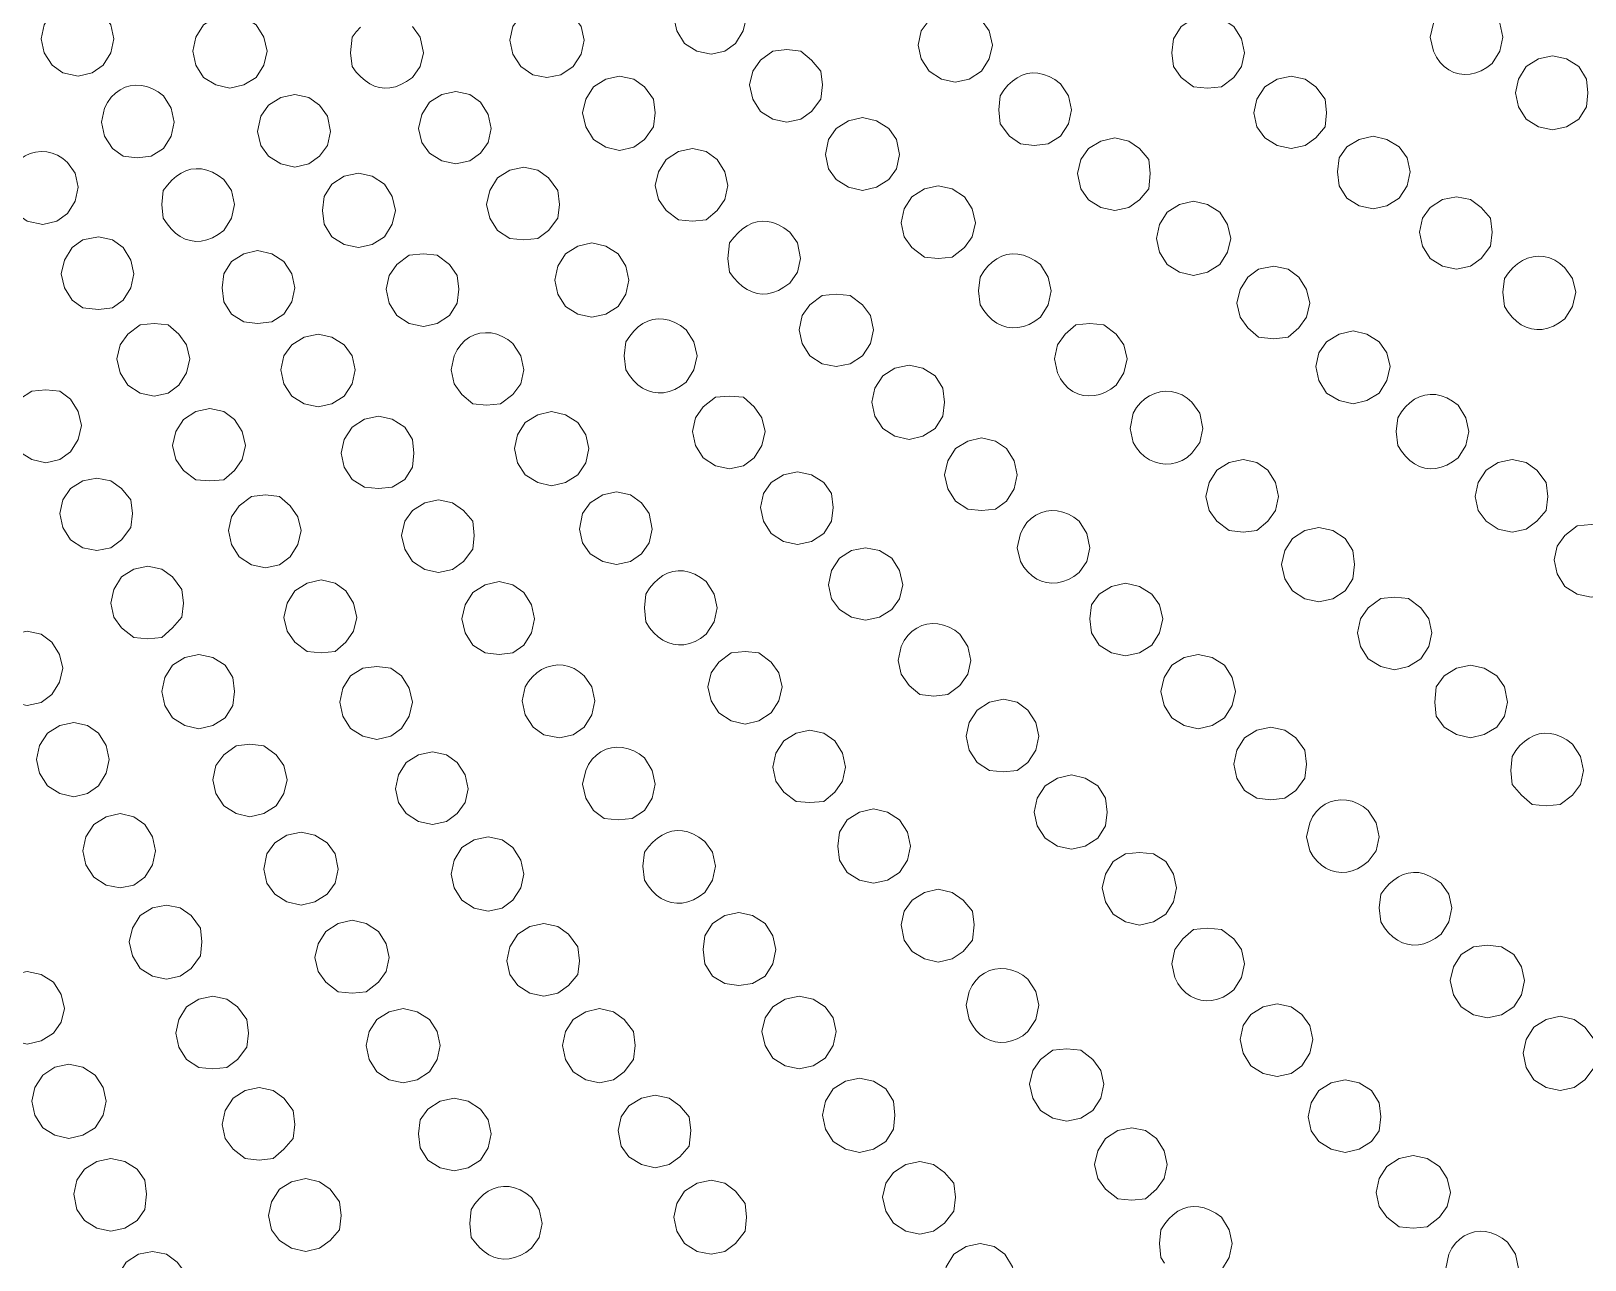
# Model space of a CAD drawing. Extents: x 0 to 247, y -13 to 225.
# Drawn here: x 88.67 to 108.15, y 97.66 to 113.07 of the extents above; entities that cross this region are included whole.
import ezdxf

# ---------------------------------------------------------------- set-up
doc = ezdxf.new("R2010")
doc.units = 0
doc.layers.add('GEOMETRY', color=7, linetype='Continuous')

msp = doc.modelspace()

# ---------------------------------------------------------------- linework, layer by layer
at = {"layer": 'GEOMETRY', "lineweight": 13}
for points in [[(97.638, 113.244), (97.598, 113.419), (97.501, 113.574), (97.367, 113.672), (97.193, 113.71), (97.016, 113.672), (96.862, 113.574), (96.765, 113.419), (96.726, 113.244), (96.765, 113.071), (96.862, 112.913), (97.016, 112.816), (97.193, 112.779), (97.367, 112.816), (97.501, 112.913), (97.598, 113.071), (97.638, 113.244)], [(89.704, 112.974), (89.665, 113.148), (89.568, 113.284), (89.508, 113.335), (89.444, 113.374), (89.376, 113.401), (89.307, 113.416), (89.236, 113.42), (89.167, 113.412), (89.099, 113.394), (89.034, 113.365), (88.973, 113.325), (88.919, 113.276), (88.871, 113.217), (88.831, 113.148), (88.793, 112.974), (88.831, 112.799), (88.928, 112.644), (89.064, 112.546), (89.258, 112.506), (89.433, 112.546), (89.568, 112.644), (89.665, 112.799), (89.704, 112.974)], [(91.625, 112.817), (91.586, 112.993), (91.489, 113.148), (91.333, 113.245), (91.159, 113.265), (90.984, 113.245), (90.829, 113.148), (90.732, 112.993), (90.693, 112.817), (90.732, 112.644), (90.829, 112.489), (90.984, 112.394), (91.159, 112.353), (91.333, 112.394), (91.489, 112.489), (91.586, 112.644), (91.625, 112.817)], [(95.601, 112.955), (95.563, 113.129), (95.465, 113.265), (95.31, 113.381), (95.135, 113.398), (94.96, 113.381), (94.806, 113.265), (94.708, 113.129), (94.669, 112.955), (94.708, 112.779), (94.806, 112.624), (94.96, 112.523), (95.135, 112.488), (95.31, 112.523), (95.465, 112.624), (95.563, 112.779), (95.601, 112.955)], [(100.723, 112.895), (100.683, 113.072), (100.585, 113.206), (100.432, 113.323), (100.256, 113.34), (100.082, 113.323), (99.927, 113.206), (99.829, 113.072), (99.791, 112.895), (99.829, 112.72), (99.927, 112.565), (100.082, 112.467), (100.256, 112.431), (100.432, 112.467), (100.585, 112.565), (100.683, 112.72), (100.723, 112.895)], [(103.884, 112.799), (103.846, 112.974), (103.748, 113.129), (103.593, 113.226), (103.418, 113.265), (103.244, 113.226), (103.088, 113.129), (102.992, 112.974), (102.974, 112.799), (102.992, 112.624), (103.088, 112.488), (103.244, 112.372), (103.418, 112.353), (103.593, 112.372), (103.748, 112.488), (103.846, 112.624), (103.884, 112.799)], [(98.589, 112.394), (98.569, 112.565), (98.454, 112.703), (98.318, 112.817), (98.143, 112.838), (97.968, 112.817), (97.813, 112.703), (97.716, 112.565), (97.677, 112.394), (97.716, 112.217), (97.813, 112.061), (97.968, 111.965), (98.143, 111.928), (98.318, 111.965), (98.454, 112.061), (98.569, 112.217), (98.589, 112.394)], [(108.191, 112.296), (108.171, 112.467), (108.075, 112.624), (107.92, 112.72), (107.745, 112.76), (107.571, 112.72), (107.416, 112.624), (107.319, 112.467), (107.28, 112.296), (107.319, 112.118), (107.416, 111.965), (107.571, 111.867), (107.745, 111.831), (107.92, 111.867), (108.075, 111.965), (108.171, 112.118), (108.191, 112.296)], [(96.494, 112.043), (96.473, 112.217), (96.358, 112.371), (96.223, 112.467), (96.047, 112.506), (95.873, 112.467), (95.718, 112.371), (95.622, 112.217), (95.582, 112.043), (95.622, 111.867), (95.718, 111.712), (95.873, 111.615), (96.047, 111.574), (96.223, 111.615), (96.358, 111.712), (96.473, 111.867), (96.494, 112.043)], [(101.713, 112.08), (101.674, 112.256), (101.577, 112.41), (101.505, 112.462), (101.433, 112.501), (101.363, 112.527), (101.293, 112.542), (101.224, 112.545), (101.157, 112.536), (101.093, 112.516), (101.031, 112.485), (100.972, 112.443), (100.917, 112.391), (100.866, 112.329), (100.82, 112.256), (100.801, 112.08), (100.82, 111.906), (100.936, 111.752), (101.072, 111.654), (101.247, 111.636), (101.421, 111.654), (101.577, 111.752), (101.674, 111.906), (101.713, 112.08)], [(104.913, 112.043), (104.893, 112.217), (104.778, 112.372), (104.642, 112.467), (104.467, 112.506), (104.292, 112.467), (104.137, 112.372), (104.04, 112.217), (104.001, 112.043), (104.04, 111.867), (104.137, 111.731), (104.292, 111.636), (104.467, 111.597), (104.642, 111.636), (104.778, 111.731), (104.893, 111.867), (104.913, 112.043)], [(90.46, 111.928), (90.422, 112.101), (90.325, 112.256), (90.258, 112.307), (90.189, 112.346), (90.119, 112.373), (90.048, 112.388), (89.979, 112.392), (89.91, 112.384), (89.845, 112.365), (89.782, 112.334), (89.725, 112.293), (89.672, 112.24), (89.626, 112.176), (89.588, 112.101), (89.549, 111.928), (89.588, 111.752), (89.686, 111.597), (89.821, 111.499), (89.995, 111.479), (90.17, 111.499), (90.325, 111.597), (90.422, 111.752), (90.46, 111.928)], [(92.42, 111.809), (92.381, 112.004), (92.284, 112.14), (92.149, 112.237), (91.974, 112.274), (91.799, 112.237), (91.645, 112.14), (91.547, 112.004), (91.507, 111.809), (91.547, 111.636), (91.645, 111.499), (91.799, 111.403), (91.974, 111.362), (92.149, 111.403), (92.284, 111.499), (92.381, 111.636), (92.42, 111.809)], [(94.437, 111.849), (94.398, 112.024), (94.301, 112.178), (94.166, 112.274), (93.991, 112.313), (93.817, 112.274), (93.662, 112.178), (93.564, 112.024), (93.525, 111.849), (93.564, 111.672), (93.662, 111.537), (93.817, 111.442), (93.991, 111.403), (94.166, 111.442), (94.301, 111.537), (94.398, 111.672), (94.437, 111.849)], [(99.557, 111.52), (99.519, 111.712), (99.422, 111.849), (99.267, 111.945), (99.092, 111.985), (98.918, 111.945), (98.763, 111.849), (98.666, 111.712), (98.627, 111.52), (98.666, 111.343), (98.763, 111.208), (98.918, 111.112), (99.092, 111.071), (99.267, 111.112), (99.422, 111.208), (99.519, 111.343), (99.557, 111.52)], [(102.702, 111.285), (102.682, 111.46), (102.566, 111.597), (102.431, 111.691), (102.256, 111.731), (102.081, 111.691), (101.926, 111.597), (101.829, 111.46), (101.79, 111.285), (101.829, 111.092), (101.926, 110.955), (102.081, 110.858), (102.256, 110.819), (102.431, 110.858), (102.566, 110.955), (102.682, 111.092), (102.702, 111.285)], [(105.96, 111.306), (105.922, 111.479), (105.825, 111.616), (105.669, 111.712), (105.495, 111.752), (105.321, 111.712), (105.166, 111.616), (105.069, 111.479), (105.049, 111.306), (105.069, 111.13), (105.166, 110.976), (105.321, 110.879), (105.495, 110.84), (105.669, 110.879), (105.825, 110.976), (105.922, 111.13), (105.96, 111.306)], [(89.258, 111.112), (89.219, 111.286), (89.122, 111.422), (89.062, 111.473), (88.998, 111.513), (88.931, 111.54), (88.862, 111.555), (88.792, 111.559), (88.722, 111.551), (88.654, 111.533), (88.59, 111.503), (88.529, 111.464), (88.474, 111.414), (88.425, 111.354), (88.385, 111.286), (88.346, 111.112), (88.385, 110.936), (88.483, 110.782), (88.618, 110.686), (88.813, 110.645), (88.987, 110.686), (89.122, 110.782), (89.219, 110.936), (89.258, 111.112)], [(97.405, 111.131), (97.367, 111.306), (97.27, 111.46), (97.133, 111.558), (96.959, 111.597), (96.785, 111.558), (96.63, 111.46), (96.533, 111.306), (96.494, 111.131), (96.533, 110.956), (96.63, 110.819), (96.785, 110.703), (96.959, 110.686), (97.133, 110.703), (97.27, 110.819), (97.367, 110.956), (97.405, 111.131)], [(91.216, 110.896), (91.177, 111.071), (91.081, 111.208), (91.01, 111.26), (90.94, 111.299), (90.871, 111.326), (90.803, 111.341), (90.736, 111.344), (90.671, 111.336), (90.608, 111.317), (90.547, 111.288), (90.488, 111.248), (90.431, 111.199), (90.376, 111.139), (90.324, 111.071), (90.304, 110.896), (90.324, 110.724), (90.371, 110.651), (90.422, 110.588), (90.477, 110.535), (90.536, 110.493), (90.598, 110.461), (90.663, 110.441), (90.731, 110.432), (90.799, 110.435), (90.87, 110.45), (90.94, 110.477), (91.011, 110.517), (91.081, 110.569), (91.177, 110.724), (91.216, 110.896)], [(93.234, 110.82), (93.196, 110.997), (93.098, 111.149), (92.943, 111.25), (92.77, 111.286), (92.594, 111.25), (92.439, 111.149), (92.341, 110.997), (92.322, 110.82), (92.341, 110.647), (92.439, 110.489), (92.594, 110.394), (92.77, 110.354), (92.943, 110.394), (93.098, 110.489), (93.196, 110.647), (93.234, 110.82)], [(95.292, 110.896), (95.271, 111.071), (95.155, 111.228), (95.02, 111.325), (94.845, 111.362), (94.67, 111.325), (94.515, 111.228), (94.418, 111.071), (94.379, 110.896), (94.418, 110.724), (94.515, 110.569), (94.67, 110.47), (94.845, 110.452), (95.02, 110.47), (95.155, 110.569), (95.271, 110.724), (95.292, 110.896)], [(100.509, 110.666), (100.469, 110.84), (100.372, 110.992), (100.218, 111.092), (100.043, 111.13), (99.869, 111.092), (99.713, 110.992), (99.616, 110.84), (99.577, 110.666), (99.616, 110.488), (99.713, 110.354), (99.869, 110.236), (100.043, 110.217), (100.218, 110.236), (100.372, 110.354), (100.469, 110.488), (100.509, 110.666)], [(103.711, 110.47), (103.671, 110.645), (103.575, 110.799), (103.419, 110.896), (103.245, 110.936), (103.07, 110.896), (102.914, 110.799), (102.818, 110.645), (102.78, 110.47), (102.818, 110.297), (102.914, 110.141), (103.07, 110.044), (103.245, 110.005), (103.419, 110.044), (103.575, 110.141), (103.671, 110.297), (103.711, 110.47)], [(106.989, 110.547), (106.969, 110.724), (106.853, 110.859), (106.718, 110.956), (106.542, 110.992), (106.368, 110.956), (106.213, 110.859), (106.116, 110.724), (106.077, 110.547), (106.116, 110.374), (106.213, 110.217), (106.368, 110.12), (106.542, 110.083), (106.718, 110.12), (106.853, 110.217), (106.969, 110.374), (106.989, 110.547)], [(98.317, 110.217), (98.279, 110.412), (98.181, 110.547), (98.108, 110.6), (98.037, 110.64), (97.968, 110.668), (97.9, 110.683), (97.834, 110.686), (97.77, 110.678), (97.708, 110.659), (97.647, 110.629), (97.589, 110.589), (97.532, 110.539), (97.477, 110.48), (97.424, 110.412), (97.405, 110.217), (97.424, 110.044), (97.477, 109.976), (97.532, 109.917), (97.588, 109.867), (97.647, 109.827), (97.708, 109.798), (97.77, 109.779), (97.834, 109.771), (97.9, 109.774), (97.968, 109.789), (98.037, 109.817), (98.108, 109.856), (98.181, 109.909), (98.279, 110.044), (98.317, 110.217)], [(89.956, 110.025), (89.918, 110.197), (89.821, 110.354), (89.685, 110.452), (89.51, 110.489), (89.316, 110.452), (89.18, 110.354), (89.083, 110.197), (89.044, 110.025), (89.083, 109.851), (89.18, 109.696), (89.316, 109.597), (89.51, 109.579), (89.685, 109.597), (89.821, 109.696), (89.918, 109.851), (89.956, 110.025)], [(91.974, 109.851), (91.935, 110.025), (91.837, 110.18), (91.683, 110.276), (91.506, 110.317), (91.332, 110.276), (91.177, 110.18), (91.081, 110.025), (91.062, 109.851), (91.081, 109.674), (91.177, 109.52), (91.332, 109.422), (91.506, 109.403), (91.683, 109.422), (91.837, 109.52), (91.935, 109.674), (91.974, 109.851)], [(96.164, 109.946), (96.126, 110.12), (96.028, 110.275), (95.873, 110.374), (95.698, 110.412), (95.524, 110.374), (95.369, 110.275), (95.271, 110.12), (95.233, 109.946), (95.271, 109.771), (95.369, 109.617), (95.524, 109.519), (95.698, 109.48), (95.873, 109.519), (96.028, 109.617), (96.126, 109.771), (96.164, 109.946)], [(94.03, 109.831), (94.009, 110.005), (93.914, 110.141), (93.759, 110.258), (93.585, 110.275), (93.409, 110.258), (93.254, 110.141), (93.157, 110.005), (93.119, 109.831), (93.157, 109.656), (93.254, 109.501), (93.409, 109.402), (93.585, 109.363), (93.759, 109.402), (93.914, 109.501), (94.009, 109.656), (94.03, 109.831)], [(101.46, 109.811), (101.421, 109.984), (101.325, 110.141), (101.253, 110.192), (101.182, 110.231), (101.111, 110.258), (101.04, 110.273), (100.971, 110.275), (100.904, 110.266), (100.84, 110.246), (100.778, 110.215), (100.719, 110.173), (100.664, 110.12), (100.613, 110.057), (100.567, 109.984), (100.548, 109.811), (100.567, 109.638), (100.613, 109.565), (100.663, 109.502), (100.718, 109.45), (100.777, 109.408), (100.839, 109.377), (100.904, 109.357), (100.971, 109.348), (101.04, 109.351), (101.11, 109.365), (101.182, 109.391), (101.253, 109.43), (101.325, 109.481), (101.421, 109.638), (101.46, 109.811)], [(104.701, 109.656), (104.661, 109.83), (104.564, 109.983), (104.429, 110.083), (104.253, 110.12), (104.059, 110.083), (103.924, 109.983), (103.827, 109.83), (103.788, 109.656), (103.827, 109.48), (103.924, 109.346), (104.059, 109.229), (104.253, 109.21), (104.429, 109.229), (104.564, 109.346), (104.661, 109.48), (104.701, 109.656)], [(108.037, 109.793), (107.997, 109.967), (107.901, 110.102), (107.839, 110.156), (107.774, 110.197), (107.707, 110.226), (107.639, 110.242), (107.57, 110.247), (107.502, 110.239), (107.434, 110.221), (107.369, 110.191), (107.307, 110.151), (107.248, 110.1), (107.193, 110.039), (107.144, 109.967), (107.124, 109.793), (107.144, 109.617), (107.191, 109.544), (107.242, 109.481), (107.297, 109.429), (107.355, 109.386), (107.417, 109.355), (107.481, 109.335), (107.548, 109.326), (107.617, 109.328), (107.686, 109.343), (107.757, 109.37), (107.829, 109.41), (107.901, 109.462), (107.997, 109.617), (108.037, 109.793)], [(99.229, 109.324), (99.191, 109.501), (99.092, 109.637), (98.938, 109.754), (98.763, 109.771), (98.588, 109.754), (98.432, 109.637), (98.335, 109.501), (98.297, 109.324), (98.335, 109.15), (98.432, 108.995), (98.588, 108.898), (98.763, 108.861), (98.938, 108.898), (99.092, 108.995), (99.191, 109.15), (99.229, 109.324)], [(90.655, 108.958), (90.616, 109.133), (90.519, 109.269), (90.383, 109.386), (90.209, 109.402), (90.034, 109.386), (89.879, 109.269), (89.782, 109.133), (89.743, 108.958), (89.782, 108.783), (89.879, 108.628), (90.034, 108.529), (90.209, 108.492), (90.383, 108.529), (90.519, 108.628), (90.616, 108.783), (90.655, 108.958)], [(97.017, 108.995), (96.978, 109.172), (96.88, 109.324), (96.809, 109.377), (96.738, 109.416), (96.667, 109.443), (96.597, 109.458), (96.529, 109.461), (96.463, 109.452), (96.399, 109.432), (96.337, 109.401), (96.279, 109.359), (96.224, 109.307), (96.173, 109.244), (96.125, 109.172), (96.105, 108.995), (96.125, 108.822), (96.171, 108.75), (96.222, 108.687), (96.277, 108.634), (96.335, 108.592), (96.397, 108.56), (96.462, 108.54), (96.529, 108.531), (96.597, 108.533), (96.667, 108.548), (96.738, 108.575), (96.809, 108.615), (96.88, 108.667), (96.978, 108.822), (97.017, 108.995)], [(102.411, 108.958), (102.372, 109.133), (102.275, 109.269), (102.12, 109.386), (101.945, 109.402), (101.769, 109.386), (101.635, 109.269), (101.538, 109.133), (101.499, 108.958), (101.538, 108.783), (101.575, 108.708), (101.62, 108.644), (101.672, 108.592), (101.73, 108.55), (101.793, 108.52), (101.86, 108.501), (101.929, 108.493), (102, 108.497), (102.07, 108.512), (102.141, 108.539), (102.209, 108.578), (102.275, 108.628), (102.372, 108.783), (102.411, 108.958)], [(92.73, 108.822), (92.692, 108.995), (92.594, 109.133), (92.439, 109.229), (92.265, 109.268), (92.089, 109.229), (91.935, 109.133), (91.837, 108.995), (91.798, 108.822), (91.837, 108.647), (91.935, 108.492), (92.089, 108.395), (92.265, 108.357), (92.439, 108.395), (92.594, 108.492), (92.692, 108.647), (92.73, 108.822)], [(94.844, 108.822), (94.806, 108.996), (94.708, 109.15), (94.643, 109.202), (94.575, 109.241), (94.505, 109.268), (94.434, 109.284), (94.364, 109.287), (94.295, 109.28), (94.228, 109.261), (94.165, 109.23), (94.106, 109.188), (94.054, 109.135), (94.009, 109.071), (93.971, 108.996), (93.932, 108.822), (93.971, 108.647), (94.068, 108.512), (94.204, 108.395), (94.378, 108.376), (94.553, 108.395), (94.708, 108.512), (94.806, 108.647), (94.844, 108.822)], [(105.708, 108.862), (105.669, 109.035), (105.573, 109.173), (105.418, 109.269), (105.244, 109.308), (105.069, 109.269), (104.913, 109.173), (104.816, 109.035), (104.778, 108.862), (104.816, 108.686), (104.913, 108.53), (105.069, 108.435), (105.244, 108.395), (105.418, 108.435), (105.573, 108.53), (105.669, 108.686), (105.708, 108.862)], [(100.122, 108.415), (100.101, 108.589), (100.005, 108.744), (99.849, 108.842), (99.676, 108.881), (99.5, 108.842), (99.346, 108.744), (99.248, 108.589), (99.21, 108.415), (99.248, 108.238), (99.346, 108.086), (99.5, 107.988), (99.676, 107.947), (99.849, 107.988), (100.005, 108.086), (100.101, 108.238), (100.122, 108.415)], [(89.296, 108.123), (89.258, 108.297), (89.161, 108.453), (89.025, 108.552), (88.85, 108.568), (88.676, 108.552), (88.521, 108.453), (88.424, 108.297), (88.385, 108.123), (88.424, 107.947), (88.521, 107.794), (88.676, 107.696), (88.85, 107.656), (89.025, 107.696), (89.161, 107.794), (89.258, 107.947), (89.296, 108.123)], [(103.362, 108.086), (103.323, 108.279), (103.224, 108.415), (103.164, 108.467), (103.1, 108.507), (103.032, 108.534), (102.963, 108.549), (102.893, 108.552), (102.824, 108.544), (102.757, 108.525), (102.692, 108.496), (102.632, 108.456), (102.577, 108.407), (102.529, 108.347), (102.488, 108.279), (102.449, 108.086), (102.488, 107.909), (102.528, 107.841), (102.576, 107.782), (102.631, 107.733), (102.691, 107.694), (102.756, 107.665), (102.824, 107.646), (102.894, 107.639), (102.964, 107.642), (103.033, 107.657), (103.101, 107.684), (103.165, 107.723), (103.224, 107.774), (103.323, 107.909), (103.362, 108.086)], [(97.871, 108.046), (97.832, 108.22), (97.735, 108.358), (97.6, 108.476), (97.425, 108.492), (97.251, 108.476), (97.095, 108.358), (96.998, 108.22), (96.959, 108.046), (96.998, 107.871), (97.095, 107.717), (97.251, 107.617), (97.425, 107.581), (97.6, 107.617), (97.735, 107.717), (97.832, 107.871), (97.871, 108.046)], [(106.697, 108.046), (106.659, 108.22), (106.562, 108.376), (106.492, 108.429), (106.422, 108.469), (106.351, 108.496), (106.281, 108.511), (106.212, 108.513), (106.144, 108.504), (106.079, 108.483), (106.016, 108.452), (105.957, 108.409), (105.902, 108.356), (105.851, 108.293), (105.805, 108.22), (105.787, 108.046), (105.805, 107.871), (105.851, 107.799), (105.902, 107.736), (105.957, 107.683), (106.016, 107.641), (106.079, 107.61), (106.144, 107.589), (106.212, 107.581), (106.281, 107.583), (106.351, 107.598), (106.422, 107.625), (106.492, 107.665), (106.562, 107.717), (106.659, 107.871), (106.697, 108.046)], [(91.353, 107.871), (91.314, 108.046), (91.216, 108.199), (91.082, 108.297), (90.906, 108.337), (90.732, 108.297), (90.577, 108.199), (90.48, 108.046), (90.441, 107.871), (90.48, 107.696), (90.577, 107.56), (90.732, 107.443), (90.906, 107.427), (91.082, 107.443), (91.216, 107.56), (91.314, 107.696), (91.353, 107.871)], [(93.466, 107.775), (93.447, 107.948), (93.351, 108.103), (93.195, 108.2), (93.021, 108.239), (92.846, 108.2), (92.692, 108.103), (92.594, 107.948), (92.556, 107.775), (92.594, 107.601), (92.692, 107.444), (92.846, 107.349), (93.021, 107.332), (93.195, 107.349), (93.351, 107.444), (93.447, 107.601), (93.466, 107.775)], [(95.66, 107.833), (95.622, 108.006), (95.524, 108.161), (95.369, 108.258), (95.194, 108.297), (95.02, 108.258), (94.864, 108.161), (94.767, 108.006), (94.729, 107.833), (94.767, 107.656), (94.864, 107.503), (95.02, 107.406), (95.194, 107.365), (95.369, 107.406), (95.524, 107.503), (95.622, 107.656), (95.66, 107.833)], [(101.033, 107.503), (100.995, 107.678), (100.898, 107.833), (100.762, 107.928), (100.586, 107.969), (100.412, 107.928), (100.257, 107.833), (100.161, 107.678), (100.122, 107.503), (100.161, 107.33), (100.257, 107.174), (100.412, 107.074), (100.586, 107.057), (100.762, 107.074), (100.898, 107.174), (100.995, 107.33), (101.033, 107.503)], [(104.311, 107.231), (104.273, 107.407), (104.176, 107.561), (104.04, 107.657), (103.866, 107.697), (103.691, 107.657), (103.537, 107.561), (103.439, 107.407), (103.4, 107.231), (103.439, 107.057), (103.537, 106.921), (103.691, 106.804), (103.866, 106.785), (104.04, 106.804), (104.176, 106.921), (104.273, 107.057), (104.311, 107.231)], [(107.687, 107.231), (107.667, 107.407), (107.551, 107.561), (107.416, 107.657), (107.241, 107.697), (107.066, 107.657), (106.912, 107.561), (106.814, 107.407), (106.776, 107.231), (106.814, 107.057), (106.912, 106.921), (107.066, 106.824), (107.241, 106.785), (107.416, 106.824), (107.551, 106.921), (107.667, 107.057), (107.687, 107.231)], [(89.936, 107.018), (89.917, 107.192), (89.799, 107.331), (89.665, 107.427), (89.49, 107.462), (89.316, 107.427), (89.161, 107.331), (89.062, 107.192), (89.025, 107.018), (89.062, 106.842), (89.161, 106.688), (89.316, 106.59), (89.49, 106.555), (89.665, 106.59), (89.799, 106.688), (89.917, 106.842), (89.936, 107.018)], [(98.725, 107.096), (98.704, 107.27), (98.608, 107.407), (98.454, 107.503), (98.279, 107.54), (98.103, 107.503), (97.949, 107.407), (97.852, 107.27), (97.813, 107.096), (97.852, 106.921), (97.949, 106.766), (98.103, 106.669), (98.279, 106.628), (98.454, 106.669), (98.608, 106.766), (98.704, 106.921), (98.725, 107.096)], [(92.051, 106.804), (92.011, 106.978), (91.914, 107.114), (91.78, 107.231), (91.605, 107.251), (91.429, 107.231), (91.275, 107.114), (91.177, 106.978), (91.14, 106.804), (91.177, 106.628), (91.275, 106.476), (91.429, 106.376), (91.605, 106.339), (91.78, 106.376), (91.914, 106.476), (92.011, 106.628), (92.051, 106.804)], [(94.224, 106.744), (94.204, 106.921), (94.088, 107.056), (93.952, 107.152), (93.777, 107.191), (93.603, 107.152), (93.448, 107.056), (93.351, 106.921), (93.312, 106.744), (93.351, 106.57), (93.448, 106.417), (93.603, 106.318), (93.777, 106.279), (93.952, 106.318), (94.088, 106.417), (94.204, 106.57), (94.224, 106.744)], [(96.455, 106.823), (96.416, 107.017), (96.319, 107.152), (96.184, 107.251), (96.008, 107.292), (95.834, 107.251), (95.679, 107.152), (95.582, 107.017), (95.543, 106.823), (95.582, 106.65), (95.679, 106.514), (95.834, 106.417), (96.008, 106.38), (96.184, 106.417), (96.319, 106.514), (96.416, 106.65), (96.455, 106.823)], [(101.945, 106.59), (101.906, 106.766), (101.81, 106.921), (101.743, 106.971), (101.674, 107.01), (101.604, 107.037), (101.533, 107.052), (101.463, 107.056), (101.394, 107.048), (101.328, 107.029), (101.266, 106.999), (101.208, 106.958), (101.155, 106.905), (101.11, 106.841), (101.072, 106.766), (101.033, 106.59), (101.072, 106.417), (101.116, 106.346), (101.165, 106.286), (101.219, 106.236), (101.277, 106.197), (101.338, 106.169), (101.402, 106.152), (101.469, 106.145), (101.537, 106.15), (101.605, 106.165), (101.674, 106.192), (101.743, 106.23), (101.81, 106.279), (101.906, 106.417), (101.945, 106.59)], [(105.261, 106.38), (105.243, 106.555), (105.145, 106.707), (104.99, 106.804), (104.816, 106.842), (104.64, 106.804), (104.487, 106.707), (104.389, 106.555), (104.349, 106.38), (104.389, 106.201), (104.487, 106.047), (104.64, 105.95), (104.816, 105.912), (104.99, 105.95), (105.145, 106.047), (105.243, 106.201), (105.261, 106.38)], [(108.696, 106.436), (108.657, 106.61), (108.559, 106.745), (108.405, 106.863), (108.231, 106.881), (108.055, 106.863), (107.901, 106.745), (107.803, 106.61), (107.765, 106.436), (107.803, 106.263), (107.901, 106.105), (108.055, 106.008), (108.231, 105.97), (108.405, 106.008), (108.559, 106.105), (108.657, 106.263), (108.696, 106.436)], [(99.597, 106.126), (99.558, 106.302), (99.461, 106.458), (99.306, 106.555), (99.131, 106.59), (98.956, 106.555), (98.802, 106.458), (98.704, 106.302), (98.666, 106.126), (98.704, 105.95), (98.802, 105.815), (98.956, 105.72), (99.131, 105.68), (99.306, 105.72), (99.461, 105.815), (99.558, 105.95), (99.597, 106.126)], [(90.577, 105.893), (90.557, 106.066), (90.441, 106.224), (90.305, 106.319), (90.131, 106.358), (89.956, 106.319), (89.8, 106.224), (89.704, 106.066), (89.665, 105.893), (89.704, 105.72), (89.8, 105.583), (89.956, 105.465), (90.131, 105.446), (90.305, 105.465), (90.441, 105.583), (90.557, 105.72), (90.577, 105.893)], [(97.27, 105.834), (97.231, 106.008), (97.132, 106.165), (97.061, 106.218), (96.989, 106.257), (96.919, 106.284), (96.849, 106.298), (96.78, 106.301), (96.713, 106.292), (96.649, 106.271), (96.587, 106.24), (96.529, 106.197), (96.474, 106.144), (96.423, 106.081), (96.376, 106.008), (96.358, 105.834), (96.376, 105.658), (96.423, 105.586), (96.474, 105.524), (96.529, 105.471), (96.588, 105.43), (96.651, 105.399), (96.716, 105.378), (96.783, 105.37), (96.851, 105.372), (96.921, 105.387), (96.992, 105.414), (97.062, 105.453), (97.132, 105.505), (97.231, 105.658), (97.27, 105.834)], [(92.75, 105.715), (92.711, 105.893), (92.614, 106.047), (92.479, 106.144), (92.303, 106.185), (92.129, 106.144), (91.975, 106.047), (91.876, 105.893), (91.837, 105.715), (91.876, 105.544), (91.975, 105.406), (92.129, 105.289), (92.303, 105.272), (92.479, 105.289), (92.614, 105.406), (92.711, 105.544), (92.75, 105.715)], [(94.98, 105.698), (94.941, 105.873), (94.844, 106.028), (94.709, 106.126), (94.534, 106.165), (94.36, 106.126), (94.205, 106.028), (94.108, 105.873), (94.068, 105.698), (94.108, 105.523), (94.205, 105.369), (94.36, 105.271), (94.534, 105.251), (94.709, 105.271), (94.844, 105.369), (94.941, 105.523), (94.98, 105.698)], [(102.857, 105.698), (102.818, 105.873), (102.72, 106.008), (102.566, 106.104), (102.39, 106.143), (102.216, 106.104), (102.062, 106.008), (101.963, 105.873), (101.945, 105.698), (101.963, 105.523), (102.062, 105.369), (102.216, 105.271), (102.39, 105.232), (102.566, 105.271), (102.72, 105.369), (102.818, 105.523), (102.857, 105.698)], [(106.233, 105.524), (106.194, 105.699), (106.096, 105.835), (105.941, 105.951), (105.766, 105.97), (105.591, 105.951), (105.435, 105.835), (105.339, 105.699), (105.301, 105.524), (105.339, 105.351), (105.435, 105.194), (105.591, 105.099), (105.766, 105.058), (105.941, 105.099), (106.096, 105.194), (106.194, 105.351), (106.233, 105.524)], [(100.452, 105.174), (100.412, 105.351), (100.315, 105.505), (100.249, 105.555), (100.18, 105.593), (100.11, 105.62), (100.039, 105.635), (99.969, 105.639), (99.901, 105.631), (99.835, 105.612), (99.772, 105.582), (99.714, 105.541), (99.662, 105.489), (99.616, 105.425), (99.578, 105.351), (99.539, 105.174), (99.578, 105.002), (99.676, 104.863), (99.811, 104.748), (99.986, 104.728), (100.161, 104.748), (100.315, 104.863), (100.412, 105.002), (100.452, 105.174)], [(89.062, 105.077), (89.024, 105.251), (88.927, 105.406), (88.792, 105.505), (88.618, 105.544), (88.443, 105.505), (88.288, 105.406), (88.19, 105.251), (88.152, 105.077), (88.19, 104.904), (88.288, 104.748), (88.443, 104.65), (88.618, 104.612), (88.792, 104.65), (88.927, 104.748), (89.024, 104.904), (89.062, 105.077)], [(91.216, 104.786), (91.197, 104.961), (91.099, 105.117), (90.945, 105.214), (90.771, 105.251), (90.595, 105.214), (90.441, 105.117), (90.343, 104.961), (90.304, 104.786), (90.343, 104.612), (90.441, 104.455), (90.595, 104.359), (90.771, 104.32), (90.945, 104.359), (91.099, 104.455), (91.197, 104.612), (91.216, 104.786)], [(98.084, 104.845), (98.045, 105.02), (97.949, 105.154), (97.793, 105.272), (97.619, 105.29), (97.444, 105.272), (97.289, 105.154), (97.193, 105.02), (97.154, 104.845), (97.193, 104.669), (97.289, 104.517), (97.444, 104.417), (97.619, 104.378), (97.793, 104.417), (97.949, 104.517), (98.045, 104.669), (98.084, 104.845)], [(103.769, 104.786), (103.729, 104.961), (103.632, 105.117), (103.476, 105.214), (103.303, 105.251), (103.127, 105.214), (102.973, 105.117), (102.875, 104.961), (102.836, 104.786), (102.875, 104.612), (102.973, 104.455), (103.127, 104.359), (103.303, 104.32), (103.476, 104.359), (103.632, 104.455), (103.729, 104.612), (103.769, 104.786)], [(93.448, 104.651), (93.409, 104.827), (93.312, 104.981), (93.177, 105.078), (93.002, 105.099), (92.827, 105.078), (92.672, 104.981), (92.575, 104.827), (92.536, 104.651), (92.575, 104.476), (92.672, 104.321), (92.827, 104.226), (93.002, 104.185), (93.177, 104.226), (93.312, 104.321), (93.409, 104.476), (93.448, 104.651)], [(95.737, 104.669), (95.698, 104.845), (95.601, 104.981), (95.54, 105.034), (95.476, 105.073), (95.408, 105.1), (95.339, 105.115), (95.269, 105.119), (95.199, 105.11), (95.132, 105.091), (95.067, 105.062), (95.007, 105.022), (94.952, 104.972), (94.904, 104.913), (94.864, 104.845), (94.826, 104.669), (94.864, 104.494), (94.961, 104.34), (95.097, 104.244), (95.292, 104.206), (95.466, 104.244), (95.601, 104.34), (95.698, 104.494), (95.737, 104.669)], [(107.182, 104.651), (107.143, 104.845), (107.046, 104.981), (106.891, 105.078), (106.717, 105.118), (106.541, 105.078), (106.387, 104.981), (106.289, 104.845), (106.271, 104.651), (106.289, 104.476), (106.387, 104.34), (106.541, 104.245), (106.717, 104.206), (106.891, 104.245), (107.046, 104.34), (107.143, 104.476), (107.182, 104.651)], [(101.304, 104.226), (101.265, 104.399), (101.168, 104.554), (101.033, 104.651), (100.859, 104.691), (100.684, 104.651), (100.529, 104.554), (100.431, 104.399), (100.393, 104.226), (100.431, 104.051), (100.529, 103.895), (100.684, 103.797), (100.859, 103.779), (101.033, 103.797), (101.168, 103.895), (101.265, 104.051), (101.304, 104.226)], [(89.645, 103.934), (89.607, 104.108), (89.509, 104.263), (89.374, 104.36), (89.2, 104.399), (89.025, 104.36), (88.87, 104.263), (88.772, 104.108), (88.734, 103.934), (88.772, 103.761), (88.87, 103.604), (89.025, 103.506), (89.2, 103.467), (89.374, 103.506), (89.509, 103.604), (89.607, 103.761), (89.645, 103.934)], [(98.88, 103.837), (98.841, 104.012), (98.744, 104.167), (98.609, 104.263), (98.433, 104.302), (98.259, 104.263), (98.104, 104.167), (98.007, 104.012), (97.968, 103.837), (98.007, 103.661), (98.104, 103.525), (98.259, 103.408), (98.433, 103.392), (98.609, 103.408), (98.744, 103.525), (98.841, 103.661), (98.88, 103.837)], [(104.661, 103.875), (104.64, 104.051), (104.525, 104.205), (104.39, 104.302), (104.215, 104.34), (104.04, 104.302), (103.885, 104.205), (103.788, 104.051), (103.749, 103.875), (103.788, 103.7), (103.885, 103.546), (104.04, 103.447), (104.215, 103.429), (104.39, 103.447), (104.525, 103.546), (104.64, 103.7), (104.661, 103.875)], [(108.134, 103.797), (108.095, 103.972), (107.997, 104.127), (107.926, 104.18), (107.856, 104.219), (107.785, 104.246), (107.715, 104.261), (107.647, 104.263), (107.58, 104.254), (107.515, 104.234), (107.452, 104.202), (107.393, 104.16), (107.338, 104.108), (107.287, 104.045), (107.241, 103.972), (107.223, 103.797), (107.241, 103.621), (107.359, 103.485), (107.493, 103.369), (107.668, 103.351), (107.843, 103.369), (107.997, 103.485), (108.095, 103.621), (108.134, 103.797)], [(91.876, 103.679), (91.837, 103.857), (91.741, 103.991), (91.586, 104.106), (91.411, 104.127), (91.237, 104.106), (91.082, 103.991), (90.984, 103.857), (90.946, 103.679), (90.984, 103.506), (91.082, 103.351), (91.237, 103.255), (91.411, 103.215), (91.586, 103.255), (91.741, 103.351), (91.837, 103.506), (91.876, 103.679)], [(96.494, 103.622), (96.455, 103.797), (96.358, 103.953), (96.292, 104.003), (96.224, 104.042), (96.154, 104.069), (96.083, 104.084), (96.012, 104.088), (95.943, 104.08), (95.876, 104.061), (95.813, 104.031), (95.755, 103.989), (95.703, 103.937), (95.658, 103.872), (95.622, 103.797), (95.582, 103.622), (95.622, 103.447), (95.718, 103.294), (95.853, 103.193), (96.029, 103.177), (96.203, 103.193), (96.358, 103.294), (96.455, 103.447), (96.494, 103.622)], [(94.146, 103.565), (94.108, 103.74), (94.009, 103.895), (93.874, 103.992), (93.701, 104.03), (93.525, 103.992), (93.37, 103.895), (93.274, 103.74), (93.234, 103.565), (93.274, 103.392), (93.37, 103.255), (93.525, 103.157), (93.701, 103.12), (93.874, 103.157), (94.009, 103.255), (94.108, 103.392), (94.146, 103.565)], [(102.159, 103.272), (102.138, 103.448), (102.042, 103.604), (101.887, 103.701), (101.712, 103.74), (101.537, 103.701), (101.382, 103.604), (101.285, 103.448), (101.247, 103.272), (101.285, 103.1), (101.382, 102.945), (101.537, 102.847), (101.712, 102.81), (101.887, 102.847), (102.042, 102.945), (102.138, 103.1), (102.159, 103.272)], [(99.695, 102.847), (99.656, 103.022), (99.557, 103.177), (99.404, 103.272), (99.229, 103.313), (99.054, 103.272), (98.899, 103.177), (98.802, 103.022), (98.783, 102.847), (98.802, 102.671), (98.899, 102.517), (99.054, 102.421), (99.229, 102.381), (99.404, 102.421), (99.557, 102.517), (99.656, 102.671), (99.695, 102.847)], [(105.573, 102.963), (105.534, 103.14), (105.435, 103.294), (105.37, 103.344), (105.302, 103.383), (105.233, 103.41), (105.162, 103.425), (105.092, 103.429), (105.023, 103.421), (104.956, 103.402), (104.893, 103.372), (104.835, 103.331), (104.783, 103.278), (104.738, 103.215), (104.701, 103.14), (104.661, 102.963), (104.701, 102.788), (104.744, 102.718), (104.793, 102.658), (104.847, 102.608), (104.905, 102.569), (104.967, 102.541), (105.031, 102.523), (105.098, 102.517), (105.165, 102.521), (105.234, 102.537), (105.302, 102.564), (105.369, 102.603), (105.435, 102.653), (105.534, 102.788), (105.573, 102.963)], [(90.227, 102.789), (90.188, 102.963), (90.091, 103.119), (89.956, 103.215), (89.782, 103.255), (89.607, 103.215), (89.451, 103.119), (89.354, 102.963), (89.315, 102.789), (89.354, 102.613), (89.451, 102.458), (89.607, 102.359), (89.782, 102.322), (89.956, 102.359), (90.091, 102.458), (90.188, 102.613), (90.227, 102.789)], [(92.516, 102.556), (92.478, 102.75), (92.38, 102.886), (92.224, 102.983), (92.051, 103.02), (91.875, 102.983), (91.721, 102.886), (91.623, 102.75), (91.585, 102.556), (91.623, 102.381), (91.721, 102.244), (91.875, 102.147), (92.051, 102.108), (92.224, 102.147), (92.38, 102.244), (92.478, 102.381), (92.516, 102.556)], [(94.844, 102.496), (94.806, 102.671), (94.708, 102.828), (94.573, 102.924), (94.399, 102.963), (94.224, 102.924), (94.068, 102.828), (93.971, 102.671), (93.933, 102.496), (93.971, 102.322), (94.068, 102.169), (94.224, 102.07), (94.399, 102.03), (94.573, 102.07), (94.708, 102.169), (94.806, 102.322), (94.844, 102.496)], [(97.251, 102.595), (97.211, 102.769), (97.114, 102.906), (97.042, 102.958), (96.971, 102.997), (96.902, 103.024), (96.834, 103.039), (96.767, 103.042), (96.703, 103.034), (96.64, 103.015), (96.579, 102.986), (96.52, 102.946), (96.464, 102.896), (96.409, 102.837), (96.358, 102.769), (96.339, 102.595), (96.358, 102.421), (96.404, 102.348), (96.454, 102.285), (96.509, 102.233), (96.568, 102.191), (96.63, 102.16), (96.694, 102.139), (96.762, 102.13), (96.83, 102.133), (96.901, 102.148), (96.971, 102.174), (97.043, 102.213), (97.114, 102.265), (97.211, 102.421), (97.251, 102.595)], [(103.032, 102.322), (102.993, 102.497), (102.896, 102.653), (102.741, 102.75), (102.566, 102.768), (102.39, 102.75), (102.236, 102.653), (102.138, 102.497), (102.098, 102.322), (102.138, 102.146), (102.236, 101.993), (102.39, 101.896), (102.566, 101.857), (102.741, 101.896), (102.896, 101.993), (102.993, 102.146), (103.032, 102.322)], [(106.484, 102.071), (106.446, 102.245), (106.348, 102.382), (106.276, 102.433), (106.205, 102.472), (106.136, 102.499), (106.068, 102.514), (106.002, 102.517), (105.937, 102.509), (105.874, 102.49), (105.813, 102.461), (105.754, 102.421), (105.698, 102.372), (105.643, 102.313), (105.591, 102.245), (105.573, 102.071), (105.591, 101.897), (105.638, 101.824), (105.69, 101.761), (105.745, 101.709), (105.803, 101.667), (105.865, 101.635), (105.929, 101.615), (105.996, 101.606), (106.064, 101.609), (106.134, 101.623), (106.205, 101.65), (106.276, 101.689), (106.348, 101.742), (106.446, 101.897), (106.484, 102.071)], [(100.491, 101.858), (100.47, 102.031), (100.354, 102.17), (100.219, 102.265), (100.043, 102.306), (99.869, 102.265), (99.714, 102.17), (99.617, 102.031), (99.578, 101.858), (99.617, 101.666), (99.714, 101.526), (99.869, 101.433), (100.043, 101.392), (100.219, 101.433), (100.354, 101.526), (100.47, 101.666), (100.491, 101.858)], [(90.808, 101.646), (90.789, 101.819), (90.673, 101.975), (90.537, 102.071), (90.363, 102.108), (90.188, 102.071), (90.033, 101.975), (89.936, 101.819), (89.896, 101.646), (89.936, 101.472), (90.033, 101.313), (90.188, 101.217), (90.363, 101.179), (90.537, 101.217), (90.673, 101.313), (90.789, 101.472), (90.808, 101.646)], [(98.007, 101.549), (97.967, 101.721), (97.87, 101.877), (97.715, 101.975), (97.54, 102.013), (97.367, 101.975), (97.211, 101.877), (97.114, 101.721), (97.094, 101.549), (97.114, 101.372), (97.211, 101.217), (97.367, 101.122), (97.54, 101.1), (97.715, 101.122), (97.87, 101.217), (97.967, 101.372), (98.007, 101.549)], [(93.157, 101.449), (93.119, 101.623), (93.021, 101.778), (92.867, 101.877), (92.692, 101.916), (92.516, 101.877), (92.362, 101.778), (92.264, 101.623), (92.224, 101.449), (92.264, 101.275), (92.362, 101.139), (92.516, 101.021), (92.692, 101.003), (92.867, 101.021), (93.021, 101.139), (93.119, 101.275), (93.157, 101.449)], [(95.543, 101.408), (95.524, 101.585), (95.407, 101.741), (95.272, 101.838), (95.098, 101.877), (94.922, 101.838), (94.768, 101.741), (94.67, 101.585), (94.632, 101.408), (94.67, 101.236), (94.768, 101.099), (94.922, 101.003), (95.098, 100.965), (95.272, 101.003), (95.407, 101.099), (95.524, 101.236), (95.543, 101.408)], [(103.884, 101.372), (103.846, 101.549), (103.748, 101.683), (103.593, 101.799), (103.418, 101.818), (103.244, 101.799), (103.109, 101.683), (103.011, 101.549), (102.973, 101.372), (103.011, 101.197), (103.049, 101.123), (103.095, 101.059), (103.147, 101.007), (103.205, 100.965), (103.268, 100.935), (103.334, 100.916), (103.403, 100.908), (103.473, 100.912), (103.544, 100.927), (103.614, 100.954), (103.682, 100.993), (103.748, 101.043), (103.846, 101.197), (103.884, 101.372)], [(107.396, 101.16), (107.358, 101.333), (107.26, 101.488), (107.105, 101.585), (106.93, 101.603), (106.755, 101.585), (106.6, 101.488), (106.503, 101.333), (106.464, 101.16), (106.503, 100.982), (106.6, 100.829), (106.755, 100.732), (106.93, 100.692), (107.105, 100.732), (107.26, 100.829), (107.358, 100.982), (107.396, 101.16)], [(89.083, 100.811), (89.044, 100.985), (88.948, 101.14), (88.793, 101.237), (88.618, 101.276), (88.443, 101.237), (88.288, 101.14), (88.191, 100.985), (88.152, 100.811), (88.191, 100.637), (88.288, 100.499), (88.443, 100.403), (88.618, 100.364), (88.793, 100.403), (88.948, 100.499), (89.044, 100.637), (89.083, 100.811)], [(101.304, 100.85), (101.265, 101.022), (101.168, 101.179), (101.103, 101.229), (101.035, 101.267), (100.965, 101.293), (100.894, 101.309), (100.823, 101.312), (100.754, 101.305), (100.687, 101.286), (100.624, 101.255), (100.566, 101.214), (100.514, 101.161), (100.468, 101.097), (100.431, 101.022), (100.392, 100.85), (100.431, 100.674), (100.47, 100.599), (100.516, 100.535), (100.568, 100.483), (100.626, 100.441), (100.689, 100.411), (100.755, 100.392), (100.823, 100.384), (100.893, 100.388), (100.963, 100.403), (101.033, 100.431), (101.102, 100.469), (101.168, 100.52), (101.265, 100.674), (101.304, 100.85)], [(91.391, 100.499), (91.371, 100.674), (91.255, 100.83), (91.12, 100.926), (90.946, 100.965), (90.77, 100.926), (90.615, 100.83), (90.517, 100.674), (90.479, 100.499), (90.517, 100.326), (90.615, 100.171), (90.77, 100.072), (90.946, 100.054), (91.12, 100.072), (91.255, 100.171), (91.371, 100.326), (91.391, 100.499)], [(98.763, 100.52), (98.725, 100.693), (98.626, 100.831), (98.472, 100.926), (98.297, 100.965), (98.122, 100.926), (97.967, 100.831), (97.87, 100.693), (97.831, 100.52), (97.87, 100.345), (97.967, 100.188), (98.122, 100.092), (98.297, 100.054), (98.472, 100.092), (98.626, 100.188), (98.725, 100.345), (98.763, 100.52)], [(93.797, 100.345), (93.759, 100.52), (93.662, 100.674), (93.506, 100.77), (93.332, 100.811), (93.157, 100.77), (93.002, 100.674), (92.905, 100.52), (92.867, 100.345), (92.905, 100.171), (93.002, 100.016), (93.157, 99.917), (93.332, 99.878), (93.506, 99.917), (93.662, 100.016), (93.759, 100.171), (93.797, 100.345)], [(96.242, 100.345), (96.222, 100.52), (96.105, 100.674), (95.97, 100.77), (95.795, 100.811), (95.622, 100.77), (95.466, 100.674), (95.369, 100.52), (95.33, 100.345), (95.369, 100.171), (95.466, 100.016), (95.622, 99.917), (95.795, 99.878), (95.97, 99.917), (96.105, 100.016), (96.222, 100.171), (96.242, 100.345)], [(104.739, 100.422), (104.701, 100.597), (104.603, 100.733), (104.467, 100.83), (104.292, 100.868), (104.118, 100.83), (103.963, 100.733), (103.866, 100.597), (103.827, 100.422), (103.866, 100.249), (103.963, 100.092), (104.118, 99.994), (104.292, 99.957), (104.467, 99.994), (104.603, 100.092), (104.701, 100.249), (104.739, 100.422)], [(108.288, 100.249), (108.268, 100.422), (108.153, 100.576), (108.017, 100.674), (107.843, 100.713), (107.668, 100.674), (107.512, 100.576), (107.416, 100.422), (107.377, 100.249), (107.416, 100.072), (107.512, 99.917), (107.668, 99.819), (107.843, 99.78), (108.017, 99.819), (108.153, 99.917), (108.268, 100.072), (108.288, 100.249)], [(102.12, 99.859), (102.081, 100.034), (101.983, 100.171), (101.829, 100.286), (101.654, 100.306), (101.479, 100.286), (101.325, 100.171), (101.227, 100.034), (101.188, 99.859), (101.227, 99.686), (101.325, 99.53), (101.479, 99.433), (101.654, 99.395), (101.829, 99.433), (101.983, 99.53), (102.081, 99.686), (102.12, 99.859)], [(89.608, 99.647), (89.568, 99.82), (89.47, 99.975), (89.316, 100.073), (89.141, 100.112), (88.965, 100.073), (88.811, 99.975), (88.714, 99.82), (88.675, 99.647), (88.714, 99.472), (88.811, 99.315), (88.965, 99.22), (89.141, 99.181), (89.316, 99.22), (89.47, 99.315), (89.568, 99.472), (89.608, 99.647)], [(91.973, 99.354), (91.953, 99.53), (91.836, 99.686), (91.702, 99.781), (91.527, 99.82), (91.352, 99.781), (91.198, 99.686), (91.099, 99.53), (91.061, 99.354), (91.099, 99.181), (91.198, 99.045), (91.352, 98.927), (91.527, 98.909), (91.702, 98.927), (91.836, 99.045), (91.953, 99.181), (91.973, 99.354)], [(99.5, 99.472), (99.481, 99.647), (99.385, 99.801), (99.229, 99.898), (99.055, 99.937), (98.88, 99.898), (98.725, 99.801), (98.627, 99.647), (98.589, 99.472), (98.627, 99.297), (98.725, 99.141), (98.88, 99.045), (99.055, 99.006), (99.229, 99.045), (99.385, 99.141), (99.481, 99.297), (99.5, 99.472)], [(105.591, 99.451), (105.572, 99.628), (105.476, 99.78), (105.32, 99.878), (105.145, 99.917), (104.971, 99.878), (104.816, 99.78), (104.718, 99.628), (104.68, 99.451), (104.718, 99.277), (104.816, 99.14), (104.971, 99.045), (105.145, 99.006), (105.32, 99.045), (105.476, 99.14), (105.572, 99.277), (105.591, 99.451)], [(94.437, 99.238), (94.398, 99.412), (94.301, 99.548), (94.146, 99.646), (93.971, 99.686), (93.796, 99.646), (93.641, 99.548), (93.544, 99.412), (93.525, 99.238), (93.544, 99.061), (93.641, 98.908), (93.796, 98.811), (93.971, 98.773), (94.146, 98.811), (94.301, 98.908), (94.398, 99.061), (94.437, 99.238)], [(96.94, 99.278), (96.919, 99.452), (96.803, 99.59), (96.668, 99.686), (96.494, 99.725), (96.319, 99.686), (96.164, 99.59), (96.066, 99.452), (96.029, 99.278), (96.066, 99.083), (96.164, 98.948), (96.319, 98.852), (96.494, 98.812), (96.668, 98.852), (96.803, 98.948), (96.919, 99.083), (96.94, 99.278)], [(102.914, 98.852), (102.876, 99.025), (102.779, 99.181), (102.643, 99.278), (102.469, 99.315), (102.294, 99.278), (102.139, 99.181), (102.042, 99.025), (102.003, 98.852), (102.042, 98.676), (102.139, 98.542), (102.294, 98.422), (102.469, 98.405), (102.643, 98.422), (102.779, 98.542), (102.876, 98.676), (102.914, 98.852)], [(90.112, 98.483), (90.091, 98.657), (89.995, 98.793), (89.84, 98.889), (89.665, 98.927), (89.49, 98.889), (89.336, 98.793), (89.239, 98.657), (89.2, 98.483), (89.239, 98.291), (89.336, 98.153), (89.49, 98.056), (89.665, 98.019), (89.84, 98.056), (89.995, 98.153), (90.091, 98.291), (90.112, 98.483)], [(100.257, 98.444), (100.238, 98.618), (100.121, 98.755), (99.985, 98.852), (99.812, 98.889), (99.636, 98.852), (99.481, 98.755), (99.384, 98.618), (99.345, 98.444), (99.384, 98.269), (99.481, 98.116), (99.636, 98.017), (99.812, 97.978), (99.985, 98.017), (100.121, 98.116), (100.238, 98.269), (100.257, 98.444)], [(106.465, 98.503), (106.426, 98.676), (106.329, 98.83), (106.174, 98.927), (105.999, 98.967), (105.825, 98.927), (105.669, 98.83), (105.573, 98.676), (105.534, 98.503), (105.573, 98.326), (105.669, 98.191), (105.825, 98.073), (105.999, 98.056), (106.174, 98.073), (106.329, 98.191), (106.426, 98.326), (106.465, 98.503)], [(92.555, 98.212), (92.535, 98.386), (92.418, 98.542), (92.284, 98.636), (92.11, 98.676), (91.933, 98.636), (91.78, 98.542), (91.682, 98.386), (91.643, 98.212), (91.682, 98.035), (91.78, 97.899), (91.933, 97.803), (92.11, 97.764), (92.284, 97.803), (92.418, 97.899), (92.535, 98.035), (92.555, 98.212)], [(97.638, 98.192), (97.619, 98.366), (97.501, 98.52), (97.367, 98.618), (97.193, 98.657), (97.017, 98.618), (96.862, 98.52), (96.766, 98.366), (96.727, 98.192), (96.766, 98.017), (96.862, 97.862), (97.017, 97.764), (97.193, 97.727), (97.367, 97.764), (97.501, 97.862), (97.619, 98.017), (97.638, 98.192)], [(95.077, 98.115), (95.038, 98.287), (94.941, 98.441), (94.871, 98.494), (94.8, 98.534), (94.73, 98.562), (94.66, 98.576), (94.591, 98.579), (94.524, 98.57), (94.459, 98.55), (94.397, 98.519), (94.338, 98.476), (94.283, 98.423), (94.232, 98.36), (94.186, 98.287), (94.166, 98.115), (94.186, 97.936), (94.238, 97.869), (94.292, 97.81), (94.349, 97.761), (94.408, 97.722), (94.468, 97.693), (94.531, 97.674), (94.595, 97.666), (94.661, 97.67), (94.729, 97.685), (94.798, 97.712), (94.869, 97.751), (94.941, 97.803), (95.038, 97.936), (95.077, 98.115)], [(101.013, 97.397), (100.974, 97.571), (100.876, 97.727), (100.742, 97.823), (100.567, 97.862), (100.393, 97.823), (100.238, 97.727), (100.14, 97.571), (100.102, 97.397), (100.14, 97.222), (100.238, 97.067), (100.393, 96.971), (100.567, 96.93), (100.742, 96.971), (100.876, 97.067), (100.974, 97.222), (101.013, 97.397)], [(90.634, 97.299), (90.615, 97.474), (90.498, 97.63), (90.363, 97.727), (90.188, 97.764), (90.014, 97.727), (89.859, 97.63), (89.761, 97.474), (89.723, 97.299), (89.761, 97.126), (89.859, 96.971), (90.014, 96.872), (90.188, 96.833), (90.363, 96.872), (90.498, 96.971), (90.615, 97.126), (90.634, 97.299)]]:
    msp.add_lwpolyline(points, close=True, dxfattribs=at)
for points in [[(92.798, 113.119), (92.744, 113.06), (92.692, 112.992), (92.672, 112.799), (92.692, 112.624), (92.744, 112.556), (92.799, 112.497), (92.855, 112.448), (92.914, 112.409), (92.974, 112.38), (93.036, 112.361), (93.1, 112.353), (93.166, 112.357), (93.234, 112.372), (93.303, 112.398), (93.374, 112.437), (93.448, 112.488), (93.545, 112.624), (93.585, 112.799), (93.585, 112.799), (93.545, 112.992), (93.448, 113.129)], [(106.252, 113.169), (106.213, 112.992), (106.252, 112.816), (106.291, 112.741), (106.337, 112.677), (106.389, 112.624), (106.447, 112.582), (106.509, 112.552), (106.575, 112.533), (106.643, 112.525), (106.713, 112.529), (106.783, 112.545), (106.853, 112.572), (106.922, 112.611), (106.989, 112.662), (107.085, 112.816), (107.124, 112.992), (107.124, 112.992), (107.085, 113.169)], [(103.593, 97.53), (103.691, 97.687), (103.729, 97.862), (103.729, 97.862), (103.691, 98.036), (103.593, 98.192), (103.522, 98.243), (103.45, 98.282), (103.379, 98.309), (103.309, 98.323), (103.241, 98.326), (103.174, 98.317), (103.109, 98.297), (103.048, 98.266), (102.989, 98.224), (102.934, 98.171), (102.883, 98.108), (102.836, 98.036), (102.818, 97.862), (102.836, 97.687), (102.882, 97.614)], [(107.319, 97.549), (107.28, 97.727), (107.182, 97.88), (107.116, 97.931), (107.048, 97.969), (106.978, 97.997), (106.907, 98.012), (106.837, 98.016), (106.769, 98.008), (106.703, 97.989), (106.64, 97.959), (106.582, 97.918), (106.53, 97.865), (106.484, 97.802), (106.446, 97.727), (106.408, 97.549)]]:
    msp.add_lwpolyline(points, dxfattribs=at)

doc.saveas('drawing.dxf')
